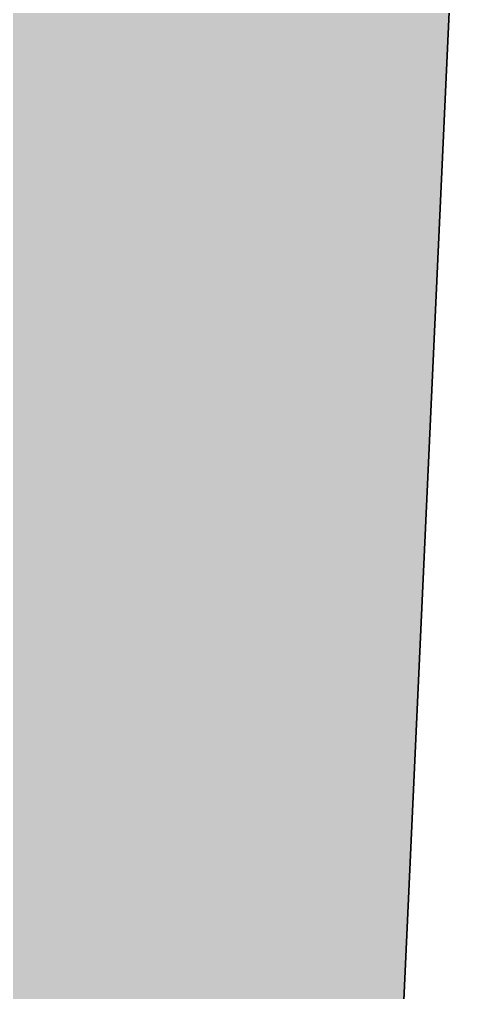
# Model space of a CAD drawing. Extents: x 88833 to 97610, y 5963373 to 5974710.
# Drawn here: x 95470.617 to 95472.899, y 5964324.921 to 5964329.82 of the extents above; entities that cross this region are included whole.
import ezdxf

# ---------------------------------------------------------------- set-up
doc = ezdxf.new("R2010")
doc.units = 0
doc.header["$LTSCALE"] = 5
doc.linetypes.add('COOP2', pattern=[10, 5, -1, 0, -1, 0, -1, 0, -1, 0, -1])
for name, color, linetype in [('L-TITLEDB', 4, 'Continuous'), ('P-APEX RECON PAY ITEMS', 240, 'Continuous'), ('P-APEX RECON-10m BUFFER', 51, 'COOP2'), ('P-APEX RECON-WORK AREA', 104, 'Continuous')]:
    doc.layers.add(name, color=color, linetype=linetype)
doc.styles.add('80', font='ARIALN.TTF', dxfattribs={"height": 10})

# ---------------------------------------------------------------- blocks, each defined once
blk = doc.blocks.new('*U897')
at = {"color": 240, "flags": 128}
blk.add_lwpolyline([(-63.9516, -15.8375, 0, 10, 0), (0, 0, 5, 5, 0)], format="xyseb", dxfattribs=at)
at = {"color": 4, "style": '80'}
blk.add_attdef('OTHER_001', (-14.6965, -5.0034), '', height=10, dxfattribs=at)

msp = doc.modelspace()

# ---------------------------------------------------------------- hatches: boundary and pattern name
at = {"layer": 'P-APEX RECON-10m BUFFER', "transparency": 33554687}
h = msp.add_hatch(color=256, dxfattribs=at)
h.dxf.hatch_style = 1
h.paths.add_polyline_path([(94839.1644, 5964300.8663), (95460.4428, 5964314.2149), (95460.3526, 5964311.3778), (95460.4421, 5964309.3069), (95470.4341, 5964309.5218), (95470.3515, 5964311.4347), (95470.6296, 5964320.1847), (95472.4797, 5964323.2969), (95472.9632, 5964333.8101), (95471.0646, 5964333.8737), (95471.4194, 5964345.04), (95473.4754, 5964344.9455), (95473.7086, 5964350.017), (95474.3935, 5964364.9085), (95472.0542, 5964365.0161), (95473.8323, 5964420.9719), (95475.4859, 5964470.47), (95575.7405, 5964473.8705), (95575.8558, 5964468.9794), (95580.6704, 5964469.0929), (95580.7475, 5964455.4072), (95590.74, 5964455.349), (95590.6613, 5964469.3285), (95595.8343, 5964469.4504), (95595.7141, 5964474.548), (95610.3179, 5964475.0434), (95610.4332, 5964470.1522), (95630.4117, 5964470.6233), (95630.294, 5964475.6179), (95630.0584, 5964485.6072), (95629.9407, 5964490.6018), (95624.9731, 5964490.4847), (95623.7078, 5964551.1271), (95636.676, 5964551.4538), (95636.5713, 5964556.4488), (95623.6036, 5964556.1221), (95621.8329, 5964640.9856), (95626.8279, 5964641.0898), (95626.7247, 5964646.0352), (95634.6897, 5964646.162), (95634.4801, 5964656.152), (95626.5163, 5964656.0252), (95626.411, 5964661.0696), (95621.4161, 5964660.9653), (95620.2905, 5964714.9082), (95610.3005, 5964714.7084), (95611.4262, 5964660.7569), (95606.4313, 5964660.6527), (95606.8481, 5964640.6729), (95611.8431, 5964640.7772), (95614.9838, 5964490.2492), (95609.9621, 5964490.1308), (95610.0823, 5964485.0332), (95595.4786, 5964484.5378), (95595.3633, 5964489.429), (95575.3847, 5964488.9579), (95575.5049, 5964483.8603), (95465.8113, 5964480.1396), (95463.8456, 5964421.2974), (95462.0717, 5964365.4752), (95454.4305, 5964365.8266), (95453.5124, 5964345.8636), (95461.4369, 5964345.4992), (95461.0781, 5964334.2082), (95455.9668, 5964334.3793), (95455.6201, 5964324.1056), (94838.8424, 5964310.8538)])

# ---------------------------------------------------------------- linework, layer by layer
at = {"layer": 'L-TITLEDB'}
msp.add_lwpolyline([(95638.7114, 5964455.0699), (95514.2122, 5964455.7943), (95477.4512, 5964431.3885), (95471.8471, 5964309.544), (95641.673, 5964313.204), (95638.6946, 5964455.0702)], dxfattribs=at)
at = {"layer": 'P-APEX RECON-WORK AREA', "flags": 128}
msp.add_lwpolyline([(94839.1644, 5964300.8663), (95460.4428, 5964314.2149), (95460.3526, 5964311.3778), (95460.4421, 5964309.3069), (95470.4341, 5964309.5218), (95470.3515, 5964311.4347), (95470.6296, 5964320.1847), (95472.4797, 5964323.2969), (95472.9632, 5964333.8101), (95471.0646, 5964333.8737), (95471.4194, 5964345.04), (95473.4754, 5964344.9455), (95473.7086, 5964350.017), (95474.3935, 5964364.9085), (95472.0542, 5964365.0161), (95473.8323, 5964420.9719), (95475.4859, 5964470.47), (95575.7405, 5964473.8705)], dxfattribs=at)

# ---------------------------------------------------------------- block references
at = {"layer": 'P-APEX RECON PAY ITEMS'}
msp.add_blockref('*U897', (95529.5552, 5964335.1604), dxfattribs=at)

doc.saveas('drawing.dxf')
